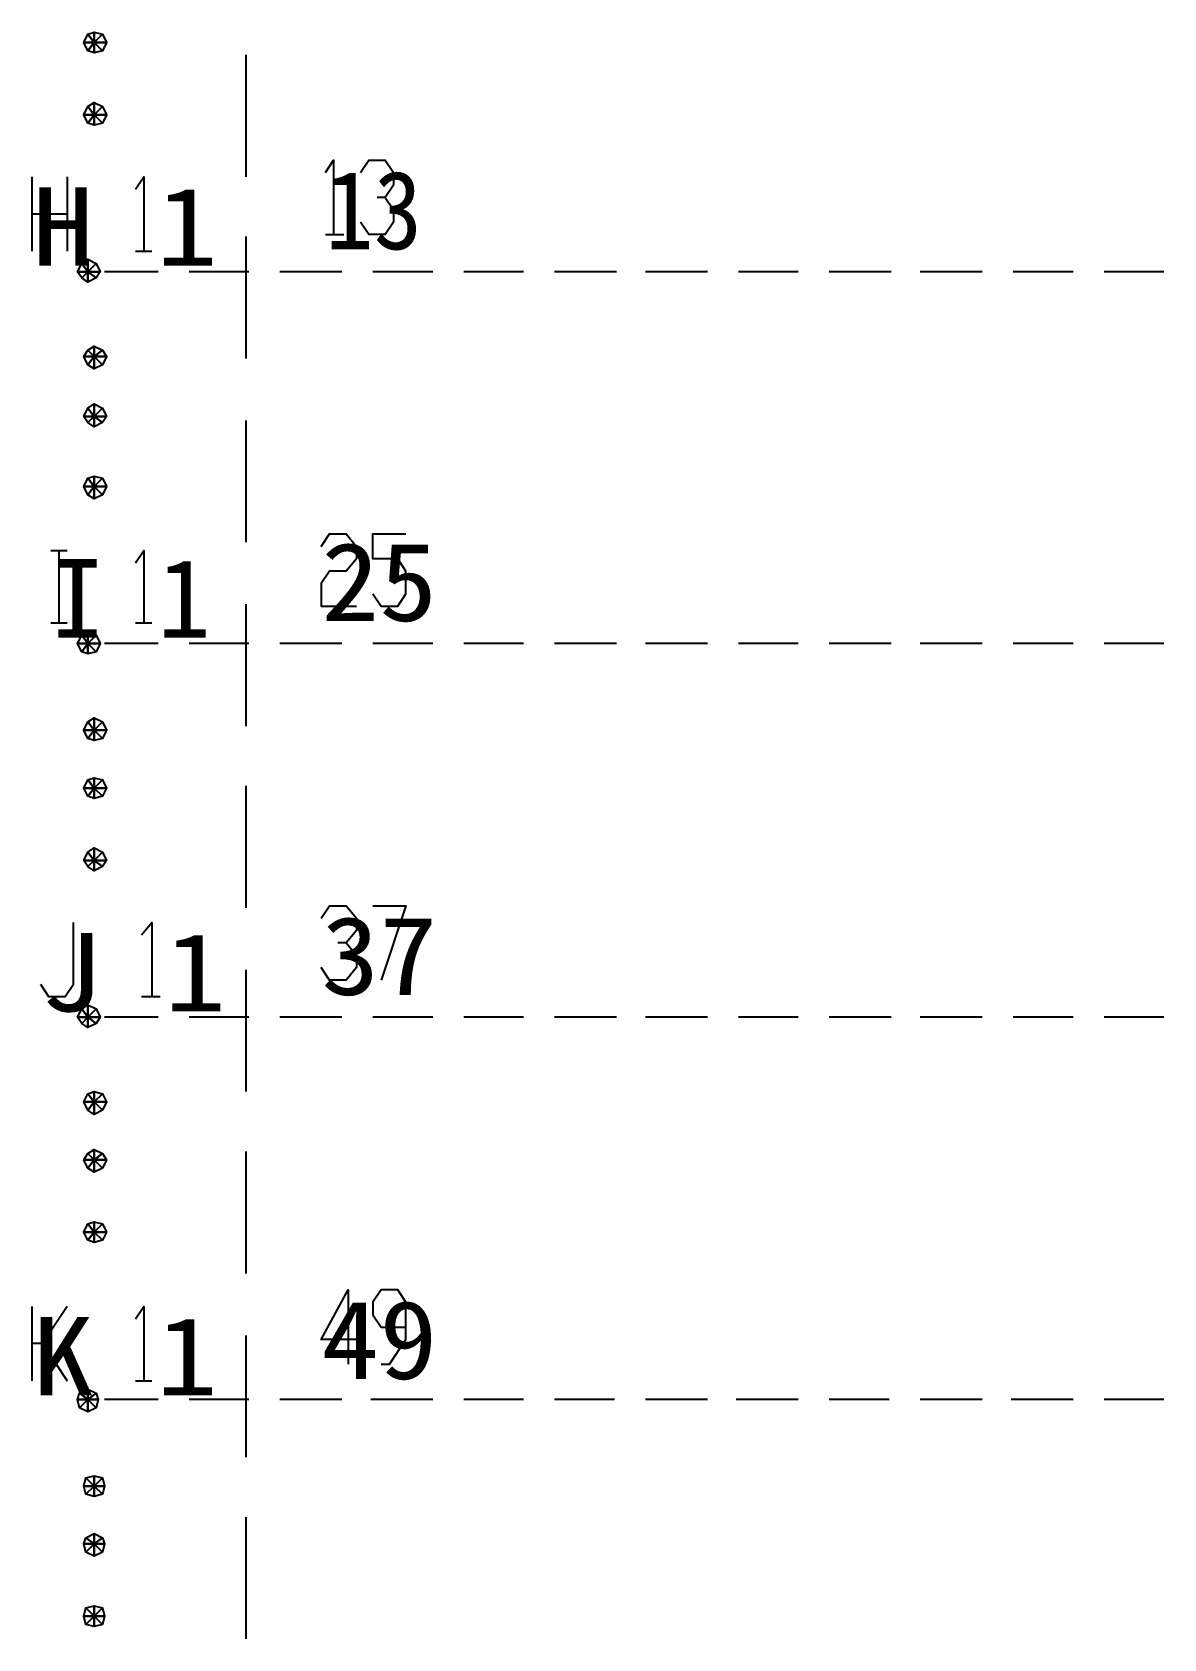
# Model space of a CAD drawing. Header units: metres. Extents: x 17 to 1757, y 17 to 1207.
# Drawn here: x 1131 to 1209.9, y 755.1 to 867.2 of the extents above; entities that cross this region are included whole.
import ezdxf

# ---------------------------------------------------------------- set-up
doc = ezdxf.new("R2010")
doc.units = ezdxf.units.M
for name, color, linetype in [('LINES', 7, 'Continuous'), ('POLYLINES', 4, 'Continuous'), ('TEXTS', 3, 'Continuous')]:
    doc.layers.add(name, color=color, linetype=linetype)

msp = doc.modelspace()

# ---------------------------------------------------------------- linework, layer by layer
at = {"layer": 'LINES'}
for p, q in [((1145.9, 865.58), (1145.9, 857.09)), ((1131, 851.9), (1131, 857.09)), ((1133.45, 857.09), (1133.45, 851.9)), ((1131, 854.5), (1133.45, 854.5)), ((1145.9, 852.91), (1145.9, 844.42)), ((1151.45, 853.06), (1152.74, 853.06)), ((1138.2, 851.9), (1139.35, 851.9)), ((1139.78, 850.46), (1136.04, 850.46)), ((1146.12, 850.46), (1141.94, 850.46)), ((1152.6, 850.46), (1148.28, 850.46)), ((1158.94, 850.46), (1154.76, 850.46)), ((1165.27, 850.46), (1161.1, 850.46)), ((1171.75, 850.46), (1167.43, 850.46)), ((1178.09, 850.46), (1173.77, 850.46)), ((1184.42, 850.46), (1180.25, 850.46)), ((1190.9, 850.46), (1186.58, 850.46)), ((1197.24, 850.46), (1192.92, 850.46)), ((1203.58, 850.46), (1199.4, 850.46)), ((1209.91, 850.46), (1205.74, 850.46)), ((1145.9, 840.1), (1145.9, 831.6)), ((1132.3, 831.02), (1133.45, 831.02)), ((1132.87, 831.02), (1132.87, 825.98)), ((1145.9, 827.28), (1145.9, 818.78)), ((1132.3, 825.98), (1133.45, 825.98)), ((1138.2, 825.98), (1139.35, 825.98)), ((1139.78, 824.54), (1136.04, 824.54)), ((1146.12, 824.54), (1141.94, 824.54)), ((1152.6, 824.54), (1148.28, 824.54)), ((1158.94, 824.54), (1154.76, 824.54)), ((1165.27, 824.54), (1161.1, 824.54)), ((1171.75, 824.54), (1167.43, 824.54)), ((1178.09, 824.54), (1173.77, 824.54)), ((1184.42, 824.54), (1180.25, 824.54)), ((1190.9, 824.54), (1186.58, 824.54)), ((1197.24, 824.54), (1192.92, 824.54)), ((1203.58, 824.54), (1199.4, 824.54)), ((1209.91, 824.54), (1205.74, 824.54)), ((1145.9, 814.61), (1145.9, 806.11)), ((1145.9, 801.79), (1145.9, 793.3)), ((1138.63, 799.92), (1139.93, 799.92)), ((1139.78, 798.48), (1136.04, 798.48)), ((1146.12, 798.48), (1141.94, 798.48)), ((1152.6, 798.48), (1148.28, 798.48)), ((1158.94, 798.48), (1154.76, 798.48)), ((1165.27, 798.48), (1161.1, 798.48)), ((1171.75, 798.48), (1167.43, 798.48)), ((1178.09, 798.48), (1173.77, 798.48)), ((1184.42, 798.48), (1180.25, 798.48)), ((1190.9, 798.48), (1186.58, 798.48)), ((1197.24, 798.48), (1192.92, 798.48)), ((1203.58, 798.48), (1199.4, 798.48)), ((1209.91, 798.48), (1205.74, 798.48)), ((1145.9, 789.12), (1145.9, 780.62)), ((1131, 773.14), (1131, 778.32)), ((1131.72, 775.73), (1133.45, 773.14)), ((1145.9, 776.3), (1145.9, 767.81)), ((1138.2, 773.14), (1139.35, 773.14)), ((1139.78, 771.84), (1136.04, 771.84)), ((1146.12, 771.84), (1141.94, 771.84)), ((1152.6, 771.84), (1148.28, 771.84)), ((1158.94, 771.84), (1154.62, 771.84)), ((1165.27, 771.84), (1161.1, 771.84)), ((1171.61, 771.84), (1167.43, 771.84)), ((1178.09, 771.84), (1173.77, 771.84)), ((1184.42, 771.84), (1180.1, 771.84)), ((1190.76, 771.84), (1186.58, 771.84)), ((1197.24, 771.84), (1192.92, 771.84)), ((1203.58, 771.84), (1199.26, 771.84)), ((1209.91, 771.84), (1205.74, 771.84)), ((1145.9, 763.63), (1145.9, 755.14))]:
    msp.add_line(p, q, dxfattribs=at)
at = {"layer": 'POLYLINES'}
for points in [[(1135.32, 866.45), (1134.89, 867.02), (1135.32, 867.17), (1135.32, 866.45)], [(1135.32, 866.45), (1134.89, 867.02), (1135.32, 867.17), (1135.32, 866.45)], [(1135.32, 866.45), (1134.89, 867.02), (1135.32, 867.17), (1135.32, 866.45)], [(1135.32, 866.45), (1134.89, 867.02), (1135.32, 867.17), (1135.32, 866.45)], [(1135.32, 866.45), (1135.32, 867.17), (1135.9, 867.02), (1135.32, 866.45)], [(1135.32, 866.45), (1135.32, 867.17), (1135.9, 867.02), (1135.32, 866.45)], [(1135.32, 866.45), (1135.32, 867.17), (1135.9, 867.02), (1135.32, 866.45)], [(1135.32, 866.45), (1135.32, 867.17), (1135.9, 867.02), (1135.32, 866.45)], [(1135.32, 866.45), (1134.6, 866.45), (1134.89, 867.02), (1135.32, 866.45)], [(1135.32, 866.45), (1134.6, 866.45), (1134.89, 867.02), (1135.32, 866.45)], [(1135.32, 866.45), (1134.6, 866.45), (1134.89, 867.02), (1135.32, 866.45)], [(1135.32, 866.45), (1134.6, 866.45), (1134.89, 867.02), (1135.32, 866.45)], [(1135.32, 866.45), (1134.89, 865.87), (1134.6, 866.45), (1135.32, 866.45)], [(1135.32, 866.45), (1134.89, 865.87), (1134.6, 866.45), (1135.32, 866.45)], [(1135.32, 866.45), (1134.89, 865.87), (1134.6, 866.45), (1135.32, 866.45)], [(1135.32, 866.45), (1134.89, 865.87), (1134.6, 866.45), (1135.32, 866.45)], [(1135.32, 866.45), (1135.32, 865.73), (1134.89, 865.87), (1135.32, 866.45)], [(1135.32, 866.45), (1135.32, 865.73), (1134.89, 865.87), (1135.32, 866.45)], [(1135.32, 866.45), (1135.32, 865.73), (1134.89, 865.87), (1135.32, 866.45)], [(1135.32, 866.45), (1135.32, 865.73), (1134.89, 865.87), (1135.32, 866.45)], [(1135.32, 866.45), (1135.9, 867.02), (1136.18, 866.45), (1135.32, 866.45)], [(1135.32, 866.45), (1135.9, 867.02), (1136.18, 866.45), (1135.32, 866.45)], [(1135.32, 866.45), (1135.9, 867.02), (1136.18, 866.45), (1135.32, 866.45)], [(1135.32, 866.45), (1135.9, 867.02), (1136.18, 866.45), (1135.32, 866.45)], [(1135.32, 866.45), (1135.9, 865.87), (1135.32, 865.73), (1135.32, 866.45)], [(1135.32, 866.45), (1135.9, 865.87), (1135.32, 865.73), (1135.32, 866.45)], [(1135.32, 866.45), (1136.18, 866.45), (1135.9, 865.87), (1135.32, 866.45)], [(1135.32, 866.45), (1136.18, 866.45), (1135.9, 865.87), (1135.32, 866.45)], [(1135.32, 866.45), (1135.9, 865.87), (1135.32, 865.73), (1135.32, 866.45)], [(1135.32, 866.45), (1135.9, 865.87), (1135.32, 865.73), (1135.32, 866.45)], [(1135.32, 866.45), (1136.18, 866.45), (1135.9, 865.87), (1135.32, 866.45)], [(1135.32, 866.45), (1136.18, 866.45), (1135.9, 865.87), (1135.32, 866.45)], [(1135.32, 861.41), (1134.6, 861.41), (1134.89, 861.98), (1135.32, 861.41)], [(1135.32, 861.41), (1134.6, 861.41), (1134.89, 861.98), (1135.32, 861.41)], [(1135.32, 861.41), (1134.6, 861.41), (1134.89, 861.98), (1135.32, 861.41)], [(1135.32, 861.41), (1134.6, 861.41), (1134.89, 861.98), (1135.32, 861.41)], [(1135.32, 861.41), (1134.89, 861.98), (1135.32, 862.27), (1135.32, 861.41)], [(1135.32, 861.41), (1134.89, 861.98), (1135.32, 862.27), (1135.32, 861.41)], [(1135.32, 861.41), (1134.89, 861.98), (1135.32, 862.27), (1135.32, 861.41)], [(1135.32, 861.41), (1134.89, 861.98), (1135.32, 862.27), (1135.32, 861.41)], [(1135.32, 861.41), (1135.32, 862.27), (1135.9, 861.98), (1135.32, 861.41)], [(1135.32, 861.41), (1135.32, 862.27), (1135.9, 861.98), (1135.32, 861.41)], [(1135.32, 861.41), (1135.32, 862.27), (1135.9, 861.98), (1135.32, 861.41)], [(1135.32, 861.41), (1135.32, 862.27), (1135.9, 861.98), (1135.32, 861.41)], [(1135.32, 861.41), (1135.9, 861.98), (1136.18, 861.41), (1135.32, 861.41)], [(1135.32, 861.41), (1135.9, 861.98), (1136.18, 861.41), (1135.32, 861.41)], [(1135.32, 861.41), (1135.9, 861.98), (1136.18, 861.41), (1135.32, 861.41)], [(1135.32, 861.41), (1135.9, 861.98), (1136.18, 861.41), (1135.32, 861.41)], [(1135.32, 861.41), (1134.89, 860.83), (1134.6, 861.41), (1135.32, 861.41)], [(1135.32, 861.41), (1134.89, 860.83), (1134.6, 861.41), (1135.32, 861.41)], [(1135.32, 861.41), (1134.89, 860.83), (1134.6, 861.41), (1135.32, 861.41)], [(1135.32, 861.41), (1134.89, 860.83), (1134.6, 861.41), (1135.32, 861.41)], [(1135.32, 861.41), (1135.32, 860.69), (1134.89, 860.83), (1135.32, 861.41)], [(1135.32, 861.41), (1135.32, 860.69), (1134.89, 860.83), (1135.32, 861.41)], [(1135.32, 861.41), (1135.32, 860.69), (1134.89, 860.83), (1135.32, 861.41)], [(1135.32, 861.41), (1135.32, 860.69), (1134.89, 860.83), (1135.32, 861.41)], [(1135.32, 861.41), (1135.9, 860.83), (1135.32, 860.69), (1135.32, 861.41)], [(1135.32, 861.41), (1135.9, 860.83), (1135.32, 860.69), (1135.32, 861.41)], [(1135.32, 861.41), (1136.18, 861.41), (1135.9, 860.83), (1135.32, 861.41)], [(1135.32, 861.41), (1136.18, 861.41), (1135.9, 860.83), (1135.32, 861.41)], [(1135.32, 861.41), (1135.9, 860.83), (1135.32, 860.69), (1135.32, 861.41)], [(1135.32, 861.41), (1135.9, 860.83), (1135.32, 860.69), (1135.32, 861.41)], [(1135.32, 861.41), (1136.18, 861.41), (1135.9, 860.83), (1135.32, 861.41)], [(1135.32, 861.41), (1136.18, 861.41), (1135.9, 860.83), (1135.32, 861.41)], [(1151.45, 857.38), (1152.02, 858.24), (1152.02, 853.06)], [(1153.9, 857.38), (1154.47, 858.24), (1155.62, 858.24), (1156.2, 857.38), (1156.2, 856.51), (1155.62, 855.65), (1155.05, 855.65)], [(1138.2, 856.22), (1138.78, 857.09), (1138.78, 851.9)], [(1155.62, 855.65), (1156.2, 854.78), (1156.2, 853.92), (1155.62, 853.06), (1154.47, 853.06), (1153.9, 853.92)], [(1134.89, 850.46), (1134.17, 850.46), (1134.46, 851.04), (1134.89, 850.46)], [(1134.89, 850.46), (1134.17, 850.46), (1134.46, 851.04), (1134.89, 850.46)], [(1134.89, 850.46), (1134.17, 850.46), (1134.46, 851.04), (1134.89, 850.46)], [(1134.89, 850.46), (1134.17, 850.46), (1134.46, 851.04), (1134.89, 850.46)], [(1134.89, 850.46), (1134.46, 850.03), (1134.17, 850.46), (1134.89, 850.46)], [(1134.89, 850.46), (1134.46, 850.03), (1134.17, 850.46), (1134.89, 850.46)], [(1134.89, 850.46), (1134.46, 850.03), (1134.17, 850.46), (1134.89, 850.46)], [(1134.89, 850.46), (1134.46, 850.03), (1134.17, 850.46), (1134.89, 850.46)], [(1134.89, 850.46), (1134.46, 851.04), (1134.89, 851.33), (1134.89, 850.46)], [(1134.89, 850.46), (1134.46, 851.04), (1134.89, 851.33), (1134.89, 850.46)], [(1134.89, 850.46), (1134.46, 851.04), (1134.89, 851.33), (1134.89, 850.46)], [(1134.89, 850.46), (1134.46, 851.04), (1134.89, 851.33), (1134.89, 850.46)], [(1134.89, 850.46), (1134.89, 849.74), (1134.46, 850.03), (1134.89, 850.46)], [(1134.89, 850.46), (1134.89, 849.74), (1134.46, 850.03), (1134.89, 850.46)], [(1134.89, 850.46), (1134.89, 849.74), (1134.46, 850.03), (1134.89, 850.46)], [(1134.89, 850.46), (1134.89, 849.74), (1134.46, 850.03), (1134.89, 850.46)], [(1134.89, 850.46), (1134.89, 851.33), (1135.46, 851.04), (1134.89, 850.46)], [(1134.89, 850.46), (1134.89, 851.33), (1135.46, 851.04), (1134.89, 850.46)], [(1134.89, 850.46), (1134.89, 851.33), (1135.46, 851.04), (1134.89, 850.46)], [(1134.89, 850.46), (1134.89, 851.33), (1135.46, 851.04), (1134.89, 850.46)], [(1134.89, 850.46), (1135.46, 851.04), (1135.75, 850.46), (1134.89, 850.46)], [(1134.89, 850.46), (1135.46, 851.04), (1135.75, 850.46), (1134.89, 850.46)], [(1134.89, 850.46), (1135.46, 851.04), (1135.75, 850.46), (1134.89, 850.46)], [(1134.89, 850.46), (1135.46, 851.04), (1135.75, 850.46), (1134.89, 850.46)], [(1134.89, 850.46), (1135.46, 850.03), (1134.89, 849.74), (1134.89, 850.46)], [(1134.89, 850.46), (1135.46, 850.03), (1134.89, 849.74), (1134.89, 850.46)], [(1134.89, 850.46), (1135.75, 850.46), (1135.46, 850.03), (1134.89, 850.46)], [(1134.89, 850.46), (1135.75, 850.46), (1135.46, 850.03), (1134.89, 850.46)], [(1134.89, 850.46), (1135.46, 850.03), (1134.89, 849.74), (1134.89, 850.46)], [(1134.89, 850.46), (1135.46, 850.03), (1134.89, 849.74), (1134.89, 850.46)], [(1134.89, 850.46), (1135.75, 850.46), (1135.46, 850.03), (1134.89, 850.46)], [(1134.89, 850.46), (1135.75, 850.46), (1135.46, 850.03), (1134.89, 850.46)], [(1135.32, 844.56), (1134.6, 844.56), (1134.89, 844.99), (1135.32, 844.56)], [(1135.32, 844.56), (1134.6, 844.56), (1134.89, 844.99), (1135.32, 844.56)], [(1135.32, 844.56), (1134.6, 844.56), (1134.89, 844.99), (1135.32, 844.56)], [(1135.32, 844.56), (1134.6, 844.56), (1134.89, 844.99), (1135.32, 844.56)], [(1135.32, 844.56), (1134.89, 844.99), (1135.32, 845.28), (1135.32, 844.56)], [(1135.32, 844.56), (1134.89, 844.99), (1135.32, 845.28), (1135.32, 844.56)], [(1135.32, 844.56), (1134.89, 844.99), (1135.32, 845.28), (1135.32, 844.56)], [(1135.32, 844.56), (1134.89, 844.99), (1135.32, 845.28), (1135.32, 844.56)], [(1135.32, 844.56), (1135.32, 845.28), (1135.9, 844.99), (1135.32, 844.56)], [(1135.32, 844.56), (1135.32, 845.28), (1135.9, 844.99), (1135.32, 844.56)], [(1135.32, 844.56), (1135.32, 845.28), (1135.9, 844.99), (1135.32, 844.56)], [(1135.32, 844.56), (1135.32, 845.28), (1135.9, 844.99), (1135.32, 844.56)], [(1135.32, 844.56), (1135.9, 844.99), (1136.18, 844.56), (1135.32, 844.56)], [(1135.32, 844.56), (1135.9, 844.99), (1136.18, 844.56), (1135.32, 844.56)], [(1135.32, 844.56), (1135.9, 844.99), (1136.18, 844.56), (1135.32, 844.56)], [(1135.32, 844.56), (1135.9, 844.99), (1136.18, 844.56), (1135.32, 844.56)], [(1135.32, 844.56), (1134.89, 843.98), (1134.6, 844.56), (1135.32, 844.56)], [(1135.32, 844.56), (1134.89, 843.98), (1134.6, 844.56), (1135.32, 844.56)], [(1135.32, 844.56), (1134.89, 843.98), (1134.6, 844.56), (1135.32, 844.56)], [(1135.32, 844.56), (1134.89, 843.98), (1134.6, 844.56), (1135.32, 844.56)], [(1135.32, 844.56), (1135.32, 843.7), (1134.89, 843.98), (1135.32, 844.56)], [(1135.32, 844.56), (1135.32, 843.7), (1134.89, 843.98), (1135.32, 844.56)], [(1135.32, 844.56), (1135.32, 843.7), (1134.89, 843.98), (1135.32, 844.56)], [(1135.32, 844.56), (1135.32, 843.7), (1134.89, 843.98), (1135.32, 844.56)], [(1135.32, 844.56), (1135.9, 843.98), (1135.32, 843.7), (1135.32, 844.56)], [(1135.32, 844.56), (1135.9, 843.98), (1135.32, 843.7), (1135.32, 844.56)], [(1135.32, 844.56), (1136.18, 844.56), (1135.9, 843.98), (1135.32, 844.56)], [(1135.32, 844.56), (1136.18, 844.56), (1135.9, 843.98), (1135.32, 844.56)], [(1135.32, 844.56), (1135.9, 843.98), (1135.32, 843.7), (1135.32, 844.56)], [(1135.32, 844.56), (1135.9, 843.98), (1135.32, 843.7), (1135.32, 844.56)], [(1135.32, 844.56), (1136.18, 844.56), (1135.9, 843.98), (1135.32, 844.56)], [(1135.32, 844.56), (1136.18, 844.56), (1135.9, 843.98), (1135.32, 844.56)], [(1135.32, 840.38), (1134.6, 840.38), (1134.89, 840.96), (1135.32, 840.38)], [(1135.32, 840.38), (1134.6, 840.38), (1134.89, 840.96), (1135.32, 840.38)], [(1135.32, 840.38), (1134.6, 840.38), (1134.89, 840.96), (1135.32, 840.38)], [(1135.32, 840.38), (1134.6, 840.38), (1134.89, 840.96), (1135.32, 840.38)], [(1135.32, 840.38), (1134.89, 839.95), (1134.6, 840.38), (1135.32, 840.38)], [(1135.32, 840.38), (1134.89, 839.95), (1134.6, 840.38), (1135.32, 840.38)], [(1135.32, 840.38), (1134.89, 839.95), (1134.6, 840.38), (1135.32, 840.38)], [(1135.32, 840.38), (1134.89, 839.95), (1134.6, 840.38), (1135.32, 840.38)], [(1135.32, 840.38), (1134.89, 840.96), (1135.32, 841.25), (1135.32, 840.38)], [(1135.32, 840.38), (1134.89, 840.96), (1135.32, 841.25), (1135.32, 840.38)], [(1135.32, 840.38), (1134.89, 840.96), (1135.32, 841.25), (1135.32, 840.38)], [(1135.32, 840.38), (1134.89, 840.96), (1135.32, 841.25), (1135.32, 840.38)], [(1135.32, 840.38), (1135.32, 839.66), (1134.89, 839.95), (1135.32, 840.38)], [(1135.32, 840.38), (1135.32, 839.66), (1134.89, 839.95), (1135.32, 840.38)], [(1135.32, 840.38), (1135.32, 839.66), (1134.89, 839.95), (1135.32, 840.38)], [(1135.32, 840.38), (1135.32, 839.66), (1134.89, 839.95), (1135.32, 840.38)], [(1135.32, 840.38), (1135.32, 841.25), (1135.9, 840.96), (1135.32, 840.38)], [(1135.32, 840.38), (1135.32, 841.25), (1135.9, 840.96), (1135.32, 840.38)], [(1135.32, 840.38), (1135.32, 841.25), (1135.9, 840.96), (1135.32, 840.38)], [(1135.32, 840.38), (1135.32, 841.25), (1135.9, 840.96), (1135.32, 840.38)], [(1135.32, 840.38), (1135.9, 840.96), (1136.18, 840.38), (1135.32, 840.38)], [(1135.32, 840.38), (1135.9, 840.96), (1136.18, 840.38), (1135.32, 840.38)], [(1135.32, 840.38), (1135.9, 840.96), (1136.18, 840.38), (1135.32, 840.38)], [(1135.32, 840.38), (1135.9, 840.96), (1136.18, 840.38), (1135.32, 840.38)], [(1135.32, 840.38), (1135.9, 839.95), (1135.32, 839.66), (1135.32, 840.38)], [(1135.32, 840.38), (1135.9, 839.95), (1135.32, 839.66), (1135.32, 840.38)], [(1135.32, 840.38), (1136.18, 840.38), (1135.9, 839.95), (1135.32, 840.38)], [(1135.32, 840.38), (1136.18, 840.38), (1135.9, 839.95), (1135.32, 840.38)], [(1135.32, 840.38), (1135.9, 839.95), (1135.32, 839.66), (1135.32, 840.38)], [(1135.32, 840.38), (1135.9, 839.95), (1135.32, 839.66), (1135.32, 840.38)], [(1135.32, 840.38), (1136.18, 840.38), (1135.9, 839.95), (1135.32, 840.38)], [(1135.32, 840.38), (1136.18, 840.38), (1135.9, 839.95), (1135.32, 840.38)], [(1135.32, 835.49), (1134.6, 835.49), (1134.89, 836.06), (1135.32, 835.49)], [(1135.32, 835.49), (1134.6, 835.49), (1134.89, 836.06), (1135.32, 835.49)], [(1135.32, 835.49), (1134.6, 835.49), (1134.89, 836.06), (1135.32, 835.49)], [(1135.32, 835.49), (1134.6, 835.49), (1134.89, 836.06), (1135.32, 835.49)], [(1135.32, 835.49), (1134.89, 836.06), (1135.32, 836.21), (1135.32, 835.49)], [(1135.32, 835.49), (1134.89, 836.06), (1135.32, 836.21), (1135.32, 835.49)], [(1135.32, 835.49), (1134.89, 836.06), (1135.32, 836.21), (1135.32, 835.49)], [(1135.32, 835.49), (1134.89, 836.06), (1135.32, 836.21), (1135.32, 835.49)], [(1135.32, 835.49), (1135.32, 836.21), (1135.9, 836.06), (1135.32, 835.49)], [(1135.32, 835.49), (1135.32, 836.21), (1135.9, 836.06), (1135.32, 835.49)], [(1135.32, 835.49), (1135.32, 836.21), (1135.9, 836.06), (1135.32, 835.49)], [(1135.32, 835.49), (1135.32, 836.21), (1135.9, 836.06), (1135.32, 835.49)], [(1135.32, 835.49), (1135.9, 836.06), (1136.18, 835.49), (1135.32, 835.49)], [(1135.32, 835.49), (1135.9, 836.06), (1136.18, 835.49), (1135.32, 835.49)], [(1135.32, 835.49), (1135.9, 836.06), (1136.18, 835.49), (1135.32, 835.49)], [(1135.32, 835.49), (1135.9, 836.06), (1136.18, 835.49), (1135.32, 835.49)], [(1135.32, 835.49), (1134.89, 834.91), (1134.6, 835.49), (1135.32, 835.49)], [(1135.32, 835.49), (1134.89, 834.91), (1134.6, 835.49), (1135.32, 835.49)], [(1135.32, 835.49), (1134.89, 834.91), (1134.6, 835.49), (1135.32, 835.49)], [(1135.32, 835.49), (1134.89, 834.91), (1134.6, 835.49), (1135.32, 835.49)], [(1135.32, 835.49), (1135.32, 834.62), (1134.89, 834.91), (1135.32, 835.49)], [(1135.32, 835.49), (1135.32, 834.62), (1134.89, 834.91), (1135.32, 835.49)], [(1135.32, 835.49), (1135.32, 834.62), (1134.89, 834.91), (1135.32, 835.49)], [(1135.32, 835.49), (1135.32, 834.62), (1134.89, 834.91), (1135.32, 835.49)], [(1135.32, 835.49), (1135.9, 834.91), (1135.32, 834.62), (1135.32, 835.49)], [(1135.32, 835.49), (1135.9, 834.91), (1135.32, 834.62), (1135.32, 835.49)], [(1135.32, 835.49), (1136.18, 835.49), (1135.9, 834.91), (1135.32, 835.49)], [(1135.32, 835.49), (1136.18, 835.49), (1135.9, 834.91), (1135.32, 835.49)], [(1135.32, 835.49), (1135.9, 834.91), (1135.32, 834.62), (1135.32, 835.49)], [(1135.32, 835.49), (1135.9, 834.91), (1135.32, 834.62), (1135.32, 835.49)], [(1135.32, 835.49), (1136.18, 835.49), (1135.9, 834.91), (1135.32, 835.49)], [(1135.32, 835.49), (1136.18, 835.49), (1135.9, 834.91), (1135.32, 835.49)], [(1151.16, 831.31), (1151.74, 832.18), (1152.89, 832.18), (1153.61, 831.31), (1153.61, 830.45), (1152.89, 829.58), (1151.74, 829.58), (1151.16, 828.72), (1151.16, 827.14), (1153.61, 827.14)], [(1154.76, 828), (1155.34, 827.14), (1156.49, 827.14), (1157.06, 828), (1157.06, 829.58), (1156.49, 830.45), (1154.76, 830.45), (1154.76, 832.18), (1157.06, 832.18)], [(1138.2, 830.16), (1138.78, 831.02), (1138.78, 825.98)], [(1134.89, 824.54), (1134.17, 824.54), (1134.46, 825.12), (1134.89, 824.54)], [(1134.89, 824.54), (1134.17, 824.54), (1134.46, 825.12), (1134.89, 824.54)], [(1134.89, 824.54), (1134.17, 824.54), (1134.46, 825.12), (1134.89, 824.54)], [(1134.89, 824.54), (1134.17, 824.54), (1134.46, 825.12), (1134.89, 824.54)], [(1134.89, 824.54), (1134.46, 825.12), (1134.89, 825.26), (1134.89, 824.54)], [(1134.89, 824.54), (1134.46, 825.12), (1134.89, 825.26), (1134.89, 824.54)], [(1134.89, 824.54), (1134.46, 825.12), (1134.89, 825.26), (1134.89, 824.54)], [(1134.89, 824.54), (1134.46, 825.12), (1134.89, 825.26), (1134.89, 824.54)], [(1134.89, 824.54), (1134.89, 825.26), (1135.46, 825.12), (1134.89, 824.54)], [(1134.89, 824.54), (1134.89, 825.26), (1135.46, 825.12), (1134.89, 824.54)], [(1134.89, 824.54), (1134.89, 825.26), (1135.46, 825.12), (1134.89, 824.54)], [(1134.89, 824.54), (1134.89, 825.26), (1135.46, 825.12), (1134.89, 824.54)], [(1134.89, 824.54), (1135.46, 825.12), (1135.75, 824.54), (1134.89, 824.54)], [(1134.89, 824.54), (1135.46, 825.12), (1135.75, 824.54), (1134.89, 824.54)], [(1134.89, 824.54), (1135.46, 825.12), (1135.75, 824.54), (1134.89, 824.54)], [(1134.89, 824.54), (1135.46, 825.12), (1135.75, 824.54), (1134.89, 824.54)], [(1134.89, 824.54), (1134.46, 823.97), (1134.17, 824.54), (1134.89, 824.54)], [(1134.89, 824.54), (1134.46, 823.97), (1134.17, 824.54), (1134.89, 824.54)], [(1134.89, 824.54), (1134.46, 823.97), (1134.17, 824.54), (1134.89, 824.54)], [(1134.89, 824.54), (1134.46, 823.97), (1134.17, 824.54), (1134.89, 824.54)], [(1134.89, 824.54), (1134.89, 823.82), (1134.46, 823.97), (1134.89, 824.54)], [(1134.89, 824.54), (1134.89, 823.82), (1134.46, 823.97), (1134.89, 824.54)], [(1134.89, 824.54), (1134.89, 823.82), (1134.46, 823.97), (1134.89, 824.54)], [(1134.89, 824.54), (1134.89, 823.82), (1134.46, 823.97), (1134.89, 824.54)], [(1134.89, 824.54), (1135.46, 823.97), (1134.89, 823.82), (1134.89, 824.54)], [(1134.89, 824.54), (1135.46, 823.97), (1134.89, 823.82), (1134.89, 824.54)], [(1134.89, 824.54), (1135.75, 824.54), (1135.46, 823.97), (1134.89, 824.54)], [(1134.89, 824.54), (1135.75, 824.54), (1135.46, 823.97), (1134.89, 824.54)], [(1134.89, 824.54), (1135.46, 823.97), (1134.89, 823.82), (1134.89, 824.54)], [(1134.89, 824.54), (1135.46, 823.97), (1134.89, 823.82), (1134.89, 824.54)], [(1134.89, 824.54), (1135.75, 824.54), (1135.46, 823.97), (1134.89, 824.54)], [(1134.89, 824.54), (1135.75, 824.54), (1135.46, 823.97), (1134.89, 824.54)], [(1135.32, 818.5), (1134.6, 818.5), (1134.89, 819.07), (1135.32, 818.5)], [(1135.32, 818.5), (1134.6, 818.5), (1134.89, 819.07), (1135.32, 818.5)], [(1135.32, 818.5), (1134.6, 818.5), (1134.89, 819.07), (1135.32, 818.5)], [(1135.32, 818.5), (1134.6, 818.5), (1134.89, 819.07), (1135.32, 818.5)], [(1135.32, 818.5), (1134.89, 819.07), (1135.32, 819.36), (1135.32, 818.5)], [(1135.32, 818.5), (1134.89, 819.07), (1135.32, 819.36), (1135.32, 818.5)], [(1135.32, 818.5), (1134.89, 819.07), (1135.32, 819.36), (1135.32, 818.5)], [(1135.32, 818.5), (1134.89, 819.07), (1135.32, 819.36), (1135.32, 818.5)], [(1135.32, 818.5), (1135.32, 819.36), (1135.9, 819.07), (1135.32, 818.5)], [(1135.32, 818.5), (1135.32, 819.36), (1135.9, 819.07), (1135.32, 818.5)], [(1135.32, 818.5), (1135.32, 819.36), (1135.9, 819.07), (1135.32, 818.5)], [(1135.32, 818.5), (1135.32, 819.36), (1135.9, 819.07), (1135.32, 818.5)], [(1135.32, 818.5), (1135.9, 819.07), (1136.18, 818.5), (1135.32, 818.5)], [(1135.32, 818.5), (1135.9, 819.07), (1136.18, 818.5), (1135.32, 818.5)], [(1135.32, 818.5), (1135.9, 819.07), (1136.18, 818.5), (1135.32, 818.5)], [(1135.32, 818.5), (1135.9, 819.07), (1136.18, 818.5), (1135.32, 818.5)], [(1135.32, 818.5), (1134.89, 817.92), (1134.6, 818.5), (1135.32, 818.5)], [(1135.32, 818.5), (1134.89, 817.92), (1134.6, 818.5), (1135.32, 818.5)], [(1135.32, 818.5), (1134.89, 817.92), (1134.6, 818.5), (1135.32, 818.5)], [(1135.32, 818.5), (1134.89, 817.92), (1134.6, 818.5), (1135.32, 818.5)], [(1135.32, 818.5), (1135.32, 817.78), (1134.89, 817.92), (1135.32, 818.5)], [(1135.32, 818.5), (1135.32, 817.78), (1134.89, 817.92), (1135.32, 818.5)], [(1135.32, 818.5), (1135.32, 817.78), (1134.89, 817.92), (1135.32, 818.5)], [(1135.32, 818.5), (1135.32, 817.78), (1134.89, 817.92), (1135.32, 818.5)], [(1135.32, 818.5), (1135.9, 817.92), (1135.32, 817.78), (1135.32, 818.5)], [(1135.32, 818.5), (1135.9, 817.92), (1135.32, 817.78), (1135.32, 818.5)], [(1135.32, 818.5), (1136.18, 818.5), (1135.9, 817.92), (1135.32, 818.5)], [(1135.32, 818.5), (1136.18, 818.5), (1135.9, 817.92), (1135.32, 818.5)], [(1135.32, 818.5), (1135.9, 817.92), (1135.32, 817.78), (1135.32, 818.5)], [(1135.32, 818.5), (1135.9, 817.92), (1135.32, 817.78), (1135.32, 818.5)], [(1135.32, 818.5), (1136.18, 818.5), (1135.9, 817.92), (1135.32, 818.5)], [(1135.32, 818.5), (1136.18, 818.5), (1135.9, 817.92), (1135.32, 818.5)], [(1135.32, 814.46), (1134.6, 814.46), (1134.89, 815.04), (1135.32, 814.46)], [(1135.32, 814.46), (1134.6, 814.46), (1134.89, 815.04), (1135.32, 814.46)], [(1135.32, 814.46), (1134.6, 814.46), (1134.89, 815.04), (1135.32, 814.46)], [(1135.32, 814.46), (1134.6, 814.46), (1134.89, 815.04), (1135.32, 814.46)], [(1135.32, 814.46), (1134.89, 813.89), (1134.6, 814.46), (1135.32, 814.46)], [(1135.32, 814.46), (1134.89, 813.89), (1134.6, 814.46), (1135.32, 814.46)], [(1135.32, 814.46), (1134.89, 813.89), (1134.6, 814.46), (1135.32, 814.46)], [(1135.32, 814.46), (1134.89, 813.89), (1134.6, 814.46), (1135.32, 814.46)], [(1135.32, 814.46), (1134.89, 815.04), (1135.32, 815.18), (1135.32, 814.46)], [(1135.32, 814.46), (1134.89, 815.04), (1135.32, 815.18), (1135.32, 814.46)], [(1135.32, 814.46), (1134.89, 815.04), (1135.32, 815.18), (1135.32, 814.46)], [(1135.32, 814.46), (1134.89, 815.04), (1135.32, 815.18), (1135.32, 814.46)], [(1135.32, 814.46), (1135.32, 813.74), (1134.89, 813.89), (1135.32, 814.46)], [(1135.32, 814.46), (1135.32, 813.74), (1134.89, 813.89), (1135.32, 814.46)], [(1135.32, 814.46), (1135.32, 813.74), (1134.89, 813.89), (1135.32, 814.46)], [(1135.32, 814.46), (1135.32, 813.74), (1134.89, 813.89), (1135.32, 814.46)], [(1135.32, 814.46), (1135.32, 815.18), (1135.9, 815.04), (1135.32, 814.46)], [(1135.32, 814.46), (1135.32, 815.18), (1135.9, 815.04), (1135.32, 814.46)], [(1135.32, 814.46), (1135.32, 815.18), (1135.9, 815.04), (1135.32, 814.46)], [(1135.32, 814.46), (1135.32, 815.18), (1135.9, 815.04), (1135.32, 814.46)], [(1135.32, 814.46), (1135.9, 815.04), (1136.18, 814.46), (1135.32, 814.46)], [(1135.32, 814.46), (1135.9, 815.04), (1136.18, 814.46), (1135.32, 814.46)], [(1135.32, 814.46), (1135.9, 815.04), (1136.18, 814.46), (1135.32, 814.46)], [(1135.32, 814.46), (1135.9, 815.04), (1136.18, 814.46), (1135.32, 814.46)], [(1135.32, 814.46), (1135.9, 813.89), (1135.32, 813.74), (1135.32, 814.46)], [(1135.32, 814.46), (1135.9, 813.89), (1135.32, 813.74), (1135.32, 814.46)], [(1135.32, 814.46), (1136.18, 814.46), (1135.9, 813.89), (1135.32, 814.46)], [(1135.32, 814.46), (1136.18, 814.46), (1135.9, 813.89), (1135.32, 814.46)], [(1135.32, 814.46), (1135.9, 813.89), (1135.32, 813.74), (1135.32, 814.46)], [(1135.32, 814.46), (1135.9, 813.89), (1135.32, 813.74), (1135.32, 814.46)], [(1135.32, 814.46), (1136.18, 814.46), (1135.9, 813.89), (1135.32, 814.46)], [(1135.32, 814.46), (1136.18, 814.46), (1135.9, 813.89), (1135.32, 814.46)], [(1135.32, 809.42), (1134.6, 809.42), (1134.89, 810), (1135.32, 809.42)], [(1135.32, 809.42), (1134.6, 809.42), (1134.89, 810), (1135.32, 809.42)], [(1135.32, 809.42), (1134.6, 809.42), (1134.89, 810), (1135.32, 809.42)], [(1135.32, 809.42), (1134.6, 809.42), (1134.89, 810), (1135.32, 809.42)], [(1135.32, 809.42), (1134.89, 810), (1135.32, 810.29), (1135.32, 809.42)], [(1135.32, 809.42), (1134.89, 810), (1135.32, 810.29), (1135.32, 809.42)], [(1135.32, 809.42), (1134.89, 810), (1135.32, 810.29), (1135.32, 809.42)], [(1135.32, 809.42), (1134.89, 810), (1135.32, 810.29), (1135.32, 809.42)], [(1135.32, 809.42), (1135.32, 810.29), (1135.9, 810), (1135.32, 809.42)], [(1135.32, 809.42), (1135.32, 810.29), (1135.9, 810), (1135.32, 809.42)], [(1135.32, 809.42), (1135.32, 810.29), (1135.9, 810), (1135.32, 809.42)], [(1135.32, 809.42), (1135.32, 810.29), (1135.9, 810), (1135.32, 809.42)], [(1135.32, 809.42), (1135.9, 810), (1136.18, 809.42), (1135.32, 809.42)], [(1135.32, 809.42), (1135.9, 810), (1136.18, 809.42), (1135.32, 809.42)], [(1135.32, 809.42), (1135.9, 810), (1136.18, 809.42), (1135.32, 809.42)], [(1135.32, 809.42), (1135.9, 810), (1136.18, 809.42), (1135.32, 809.42)], [(1135.32, 809.42), (1134.89, 808.99), (1134.6, 809.42), (1135.32, 809.42)], [(1135.32, 809.42), (1134.89, 808.99), (1134.6, 809.42), (1135.32, 809.42)], [(1135.32, 809.42), (1134.89, 808.99), (1134.6, 809.42), (1135.32, 809.42)], [(1135.32, 809.42), (1134.89, 808.99), (1134.6, 809.42), (1135.32, 809.42)], [(1135.32, 809.42), (1135.32, 808.7), (1134.89, 808.99), (1135.32, 809.42)], [(1135.32, 809.42), (1135.32, 808.7), (1134.89, 808.99), (1135.32, 809.42)], [(1135.32, 809.42), (1135.32, 808.7), (1134.89, 808.99), (1135.32, 809.42)], [(1135.32, 809.42), (1135.32, 808.7), (1134.89, 808.99), (1135.32, 809.42)], [(1135.32, 809.42), (1135.9, 808.99), (1135.32, 808.7), (1135.32, 809.42)], [(1135.32, 809.42), (1135.9, 808.99), (1135.32, 808.7), (1135.32, 809.42)], [(1135.32, 809.42), (1136.18, 809.42), (1135.9, 808.99), (1135.32, 809.42)], [(1135.32, 809.42), (1136.18, 809.42), (1135.9, 808.99), (1135.32, 809.42)], [(1135.32, 809.42), (1135.9, 808.99), (1135.32, 808.7), (1135.32, 809.42)], [(1135.32, 809.42), (1135.9, 808.99), (1135.32, 808.7), (1135.32, 809.42)], [(1135.32, 809.42), (1136.18, 809.42), (1135.9, 808.99), (1135.32, 809.42)], [(1135.32, 809.42), (1136.18, 809.42), (1135.9, 808.99), (1135.32, 809.42)], [(1151.16, 805.39), (1151.74, 806.26), (1152.89, 806.26), (1153.61, 805.39), (1153.61, 804.53), (1152.89, 803.66), (1152.31, 803.66)], [(1154.76, 806.26), (1157.06, 806.26), (1155.34, 801.07)], [(1131.58, 800.78), (1132.15, 799.92), (1133.3, 799.92), (1133.88, 800.78), (1133.88, 805.1)], [(1138.63, 804.24), (1139.35, 805.1), (1139.35, 799.92)], [(1152.89, 803.66), (1153.61, 802.8), (1153.61, 801.94), (1152.89, 801.07), (1151.74, 801.07), (1151.16, 801.94)], [(1134.89, 798.48), (1134.17, 798.48), (1134.46, 799.06), (1134.89, 798.48)], [(1134.89, 798.48), (1134.17, 798.48), (1134.46, 799.06), (1134.89, 798.48)], [(1134.89, 798.48), (1134.17, 798.48), (1134.46, 799.06), (1134.89, 798.48)], [(1134.89, 798.48), (1134.17, 798.48), (1134.46, 799.06), (1134.89, 798.48)], [(1134.89, 798.48), (1134.46, 799.06), (1134.89, 799.34), (1134.89, 798.48)], [(1134.89, 798.48), (1134.46, 799.06), (1134.89, 799.34), (1134.89, 798.48)], [(1134.89, 798.48), (1134.46, 799.06), (1134.89, 799.34), (1134.89, 798.48)], [(1134.89, 798.48), (1134.46, 799.06), (1134.89, 799.34), (1134.89, 798.48)], [(1134.89, 798.48), (1134.89, 799.34), (1135.46, 799.06), (1134.89, 798.48)], [(1134.89, 798.48), (1134.89, 799.34), (1135.46, 799.06), (1134.89, 798.48)], [(1134.89, 798.48), (1134.89, 799.34), (1135.46, 799.06), (1134.89, 798.48)], [(1134.89, 798.48), (1134.89, 799.34), (1135.46, 799.06), (1134.89, 798.48)], [(1134.89, 798.48), (1135.46, 799.06), (1135.75, 798.48), (1134.89, 798.48)], [(1134.89, 798.48), (1135.46, 799.06), (1135.75, 798.48), (1134.89, 798.48)], [(1134.89, 798.48), (1135.46, 799.06), (1135.75, 798.48), (1134.89, 798.48)], [(1134.89, 798.48), (1135.46, 799.06), (1135.75, 798.48), (1134.89, 798.48)], [(1134.89, 798.48), (1134.46, 798.05), (1134.17, 798.48), (1134.89, 798.48)], [(1134.89, 798.48), (1134.46, 798.05), (1134.17, 798.48), (1134.89, 798.48)], [(1134.89, 798.48), (1134.46, 798.05), (1134.17, 798.48), (1134.89, 798.48)], [(1134.89, 798.48), (1134.46, 798.05), (1134.17, 798.48), (1134.89, 798.48)], [(1134.89, 798.48), (1134.89, 797.76), (1134.46, 798.05), (1134.89, 798.48)], [(1134.89, 798.48), (1134.89, 797.76), (1134.46, 798.05), (1134.89, 798.48)], [(1134.89, 798.48), (1134.89, 797.76), (1134.46, 798.05), (1134.89, 798.48)], [(1134.89, 798.48), (1134.89, 797.76), (1134.46, 798.05), (1134.89, 798.48)], [(1134.89, 798.48), (1135.46, 798.05), (1134.89, 797.76), (1134.89, 798.48)], [(1134.89, 798.48), (1135.46, 798.05), (1134.89, 797.76), (1134.89, 798.48)], [(1134.89, 798.48), (1135.75, 798.48), (1135.46, 798.05), (1134.89, 798.48)], [(1134.89, 798.48), (1135.75, 798.48), (1135.46, 798.05), (1134.89, 798.48)], [(1134.89, 798.48), (1135.46, 798.05), (1134.89, 797.76), (1134.89, 798.48)], [(1134.89, 798.48), (1135.46, 798.05), (1134.89, 797.76), (1134.89, 798.48)], [(1134.89, 798.48), (1135.75, 798.48), (1135.46, 798.05), (1134.89, 798.48)], [(1134.89, 798.48), (1135.75, 798.48), (1135.46, 798.05), (1134.89, 798.48)], [(1135.32, 792.58), (1134.89, 793.15), (1135.32, 793.3), (1135.32, 792.58)], [(1135.32, 792.58), (1134.89, 793.15), (1135.32, 793.3), (1135.32, 792.58)], [(1135.32, 792.58), (1134.89, 793.15), (1135.32, 793.3), (1135.32, 792.58)], [(1135.32, 792.58), (1134.89, 793.15), (1135.32, 793.3), (1135.32, 792.58)], [(1135.32, 792.58), (1135.32, 793.3), (1135.9, 793.15), (1135.32, 792.58)], [(1135.32, 792.58), (1135.32, 793.3), (1135.9, 793.15), (1135.32, 792.58)], [(1135.32, 792.58), (1135.32, 793.3), (1135.9, 793.15), (1135.32, 792.58)], [(1135.32, 792.58), (1135.32, 793.3), (1135.9, 793.15), (1135.32, 792.58)], [(1135.32, 792.58), (1134.6, 792.58), (1134.89, 793.15), (1135.32, 792.58)], [(1135.32, 792.58), (1134.6, 792.58), (1134.89, 793.15), (1135.32, 792.58)], [(1135.32, 792.58), (1134.6, 792.58), (1134.89, 793.15), (1135.32, 792.58)], [(1135.32, 792.58), (1134.6, 792.58), (1134.89, 793.15), (1135.32, 792.58)], [(1135.32, 792.58), (1134.89, 792), (1134.6, 792.58), (1135.32, 792.58)], [(1135.32, 792.58), (1134.89, 792), (1134.6, 792.58), (1135.32, 792.58)], [(1135.32, 792.58), (1134.89, 792), (1134.6, 792.58), (1135.32, 792.58)], [(1135.32, 792.58), (1134.89, 792), (1134.6, 792.58), (1135.32, 792.58)], [(1135.32, 792.58), (1135.32, 791.71), (1134.89, 792), (1135.32, 792.58)], [(1135.32, 792.58), (1135.32, 791.71), (1134.89, 792), (1135.32, 792.58)], [(1135.32, 792.58), (1135.32, 791.71), (1134.89, 792), (1135.32, 792.58)], [(1135.32, 792.58), (1135.32, 791.71), (1134.89, 792), (1135.32, 792.58)], [(1135.32, 792.58), (1135.9, 793.15), (1136.18, 792.58), (1135.32, 792.58)], [(1135.32, 792.58), (1135.9, 793.15), (1136.18, 792.58), (1135.32, 792.58)], [(1135.32, 792.58), (1135.9, 793.15), (1136.18, 792.58), (1135.32, 792.58)], [(1135.32, 792.58), (1135.9, 793.15), (1136.18, 792.58), (1135.32, 792.58)], [(1135.32, 792.58), (1135.9, 792), (1135.32, 791.71), (1135.32, 792.58)], [(1135.32, 792.58), (1135.9, 792), (1135.32, 791.71), (1135.32, 792.58)], [(1135.32, 792.58), (1136.18, 792.58), (1135.9, 792), (1135.32, 792.58)], [(1135.32, 792.58), (1136.18, 792.58), (1135.9, 792), (1135.32, 792.58)], [(1135.32, 792.58), (1135.9, 792), (1135.32, 791.71), (1135.32, 792.58)], [(1135.32, 792.58), (1135.9, 792), (1135.32, 791.71), (1135.32, 792.58)], [(1135.32, 792.58), (1136.18, 792.58), (1135.9, 792), (1135.32, 792.58)], [(1135.32, 792.58), (1136.18, 792.58), (1135.9, 792), (1135.32, 792.58)], [(1135.32, 788.54), (1134.6, 788.54), (1134.89, 788.98), (1135.32, 788.54)], [(1135.32, 788.54), (1134.6, 788.54), (1134.89, 788.98), (1135.32, 788.54)], [(1135.32, 788.54), (1134.6, 788.54), (1134.89, 788.98), (1135.32, 788.54)], [(1135.32, 788.54), (1134.6, 788.54), (1134.89, 788.98), (1135.32, 788.54)], [(1135.32, 788.54), (1134.89, 788.98), (1135.32, 789.26), (1135.32, 788.54)], [(1135.32, 788.54), (1134.89, 788.98), (1135.32, 789.26), (1135.32, 788.54)], [(1135.32, 788.54), (1134.89, 788.98), (1135.32, 789.26), (1135.32, 788.54)], [(1135.32, 788.54), (1134.89, 788.98), (1135.32, 789.26), (1135.32, 788.54)], [(1135.32, 788.54), (1135.32, 789.26), (1135.9, 788.98), (1135.32, 788.54)], [(1135.32, 788.54), (1135.32, 789.26), (1135.9, 788.98), (1135.32, 788.54)], [(1135.32, 788.54), (1135.32, 789.26), (1135.9, 788.98), (1135.32, 788.54)], [(1135.32, 788.54), (1135.32, 789.26), (1135.9, 788.98), (1135.32, 788.54)], [(1135.32, 788.54), (1135.9, 788.98), (1136.18, 788.54), (1135.32, 788.54)], [(1135.32, 788.54), (1135.9, 788.98), (1136.18, 788.54), (1135.32, 788.54)], [(1135.32, 788.54), (1135.9, 788.98), (1136.18, 788.54), (1135.32, 788.54)], [(1135.32, 788.54), (1135.9, 788.98), (1136.18, 788.54), (1135.32, 788.54)], [(1135.32, 788.54), (1134.89, 787.97), (1134.6, 788.54), (1135.32, 788.54)], [(1135.32, 788.54), (1134.89, 787.97), (1134.6, 788.54), (1135.32, 788.54)], [(1135.32, 788.54), (1134.89, 787.97), (1134.6, 788.54), (1135.32, 788.54)], [(1135.32, 788.54), (1134.89, 787.97), (1134.6, 788.54), (1135.32, 788.54)], [(1135.32, 788.54), (1135.32, 787.68), (1134.89, 787.97), (1135.32, 788.54)], [(1135.32, 788.54), (1135.32, 787.68), (1134.89, 787.97), (1135.32, 788.54)], [(1135.32, 788.54), (1135.32, 787.68), (1134.89, 787.97), (1135.32, 788.54)], [(1135.32, 788.54), (1135.32, 787.68), (1134.89, 787.97), (1135.32, 788.54)], [(1135.32, 788.54), (1135.9, 787.97), (1135.32, 787.68), (1135.32, 788.54)], [(1135.32, 788.54), (1135.9, 787.97), (1135.32, 787.68), (1135.32, 788.54)], [(1135.32, 788.54), (1136.18, 788.54), (1135.9, 787.97), (1135.32, 788.54)], [(1135.32, 788.54), (1136.18, 788.54), (1135.9, 787.97), (1135.32, 788.54)], [(1135.32, 788.54), (1135.9, 787.97), (1135.32, 787.68), (1135.32, 788.54)], [(1135.32, 788.54), (1135.9, 787.97), (1135.32, 787.68), (1135.32, 788.54)], [(1135.32, 788.54), (1136.18, 788.54), (1135.9, 787.97), (1135.32, 788.54)], [(1135.32, 788.54), (1136.18, 788.54), (1135.9, 787.97), (1135.32, 788.54)], [(1135.32, 783.5), (1134.89, 784.08), (1135.32, 784.22), (1135.32, 783.5)], [(1135.32, 783.5), (1134.89, 784.08), (1135.32, 784.22), (1135.32, 783.5)], [(1135.32, 783.5), (1134.89, 784.08), (1135.32, 784.22), (1135.32, 783.5)], [(1135.32, 783.5), (1134.89, 784.08), (1135.32, 784.22), (1135.32, 783.5)], [(1135.32, 783.5), (1135.32, 784.22), (1135.9, 784.08), (1135.32, 783.5)], [(1135.32, 783.5), (1135.32, 784.22), (1135.9, 784.08), (1135.32, 783.5)], [(1135.32, 783.5), (1135.32, 784.22), (1135.9, 784.08), (1135.32, 783.5)], [(1135.32, 783.5), (1135.32, 784.22), (1135.9, 784.08), (1135.32, 783.5)], [(1135.32, 783.5), (1134.6, 783.5), (1134.89, 784.08), (1135.32, 783.5)], [(1135.32, 783.5), (1134.6, 783.5), (1134.89, 784.08), (1135.32, 783.5)], [(1135.32, 783.5), (1134.6, 783.5), (1134.89, 784.08), (1135.32, 783.5)], [(1135.32, 783.5), (1134.6, 783.5), (1134.89, 784.08), (1135.32, 783.5)], [(1135.32, 783.5), (1134.89, 782.93), (1134.6, 783.5), (1135.32, 783.5)], [(1135.32, 783.5), (1134.89, 782.93), (1134.6, 783.5), (1135.32, 783.5)], [(1135.32, 783.5), (1134.89, 782.93), (1134.6, 783.5), (1135.32, 783.5)], [(1135.32, 783.5), (1134.89, 782.93), (1134.6, 783.5), (1135.32, 783.5)], [(1135.32, 783.5), (1135.32, 782.78), (1134.89, 782.93), (1135.32, 783.5)], [(1135.32, 783.5), (1135.32, 782.78), (1134.89, 782.93), (1135.32, 783.5)], [(1135.32, 783.5), (1135.32, 782.78), (1134.89, 782.93), (1135.32, 783.5)], [(1135.32, 783.5), (1135.32, 782.78), (1134.89, 782.93), (1135.32, 783.5)], [(1135.32, 783.5), (1135.9, 784.08), (1136.18, 783.5), (1135.32, 783.5)], [(1135.32, 783.5), (1135.9, 784.08), (1136.18, 783.5), (1135.32, 783.5)], [(1135.32, 783.5), (1135.9, 784.08), (1136.18, 783.5), (1135.32, 783.5)], [(1135.32, 783.5), (1135.9, 784.08), (1136.18, 783.5), (1135.32, 783.5)], [(1135.32, 783.5), (1135.9, 782.93), (1135.32, 782.78), (1135.32, 783.5)], [(1135.32, 783.5), (1135.9, 782.93), (1135.32, 782.78), (1135.32, 783.5)], [(1135.32, 783.5), (1136.18, 783.5), (1135.9, 782.93), (1135.32, 783.5)], [(1135.32, 783.5), (1136.18, 783.5), (1135.9, 782.93), (1135.32, 783.5)], [(1135.32, 783.5), (1135.9, 782.93), (1135.32, 782.78), (1135.32, 783.5)], [(1135.32, 783.5), (1135.9, 782.93), (1135.32, 782.78), (1135.32, 783.5)], [(1135.32, 783.5), (1136.18, 783.5), (1135.9, 782.93), (1135.32, 783.5)], [(1135.32, 783.5), (1136.18, 783.5), (1135.9, 782.93), (1135.32, 783.5)], [(1153.61, 776.02), (1151.16, 776.02), (1153.03, 779.47), (1153.03, 774.29)], [(1155.34, 774.29), (1155.91, 774.29), (1157.06, 776.02), (1157.06, 778.61), (1156.49, 779.47), (1155.34, 779.47), (1154.76, 778.61), (1154.76, 777.74), (1155.34, 776.88), (1157.06, 776.88)], [(1133.45, 778.32), (1131.72, 775.73), (1131, 775.73)], [(1138.2, 777.46), (1138.78, 778.32), (1138.78, 773.14)], [(1134.89, 771.84), (1134.17, 771.84), (1134.31, 772.27), (1134.89, 771.84)], [(1134.89, 771.84), (1134.17, 771.84), (1134.31, 772.27), (1134.89, 771.84)], [(1134.89, 771.84), (1134.17, 771.84), (1134.31, 772.27), (1134.89, 771.84)], [(1134.89, 771.84), (1134.17, 771.84), (1134.31, 772.27), (1134.89, 771.84)], [(1134.89, 771.84), (1134.31, 772.27), (1134.89, 772.56), (1134.89, 771.84)], [(1134.89, 771.84), (1134.31, 772.27), (1134.89, 772.56), (1134.89, 771.84)], [(1134.89, 771.84), (1134.31, 772.27), (1134.89, 772.56), (1134.89, 771.84)], [(1134.89, 771.84), (1134.31, 772.27), (1134.89, 772.56), (1134.89, 771.84)], [(1134.89, 771.84), (1134.89, 772.56), (1135.46, 772.27), (1134.89, 771.84)], [(1134.89, 771.84), (1134.89, 772.56), (1135.46, 772.27), (1134.89, 771.84)], [(1134.89, 771.84), (1134.89, 772.56), (1135.46, 772.27), (1134.89, 771.84)], [(1134.89, 771.84), (1134.89, 772.56), (1135.46, 772.27), (1134.89, 771.84)], [(1134.89, 771.84), (1135.46, 772.27), (1135.61, 771.84), (1134.89, 771.84)], [(1134.89, 771.84), (1135.46, 772.27), (1135.61, 771.84), (1134.89, 771.84)], [(1134.89, 771.84), (1135.46, 772.27), (1135.61, 771.84), (1134.89, 771.84)], [(1134.89, 771.84), (1135.46, 772.27), (1135.61, 771.84), (1134.89, 771.84)], [(1134.89, 771.84), (1134.31, 771.26), (1134.17, 771.84), (1134.89, 771.84)], [(1134.89, 771.84), (1134.31, 771.26), (1134.17, 771.84), (1134.89, 771.84)], [(1134.89, 771.84), (1134.31, 771.26), (1134.17, 771.84), (1134.89, 771.84)], [(1134.89, 771.84), (1134.31, 771.26), (1134.17, 771.84), (1134.89, 771.84)], [(1134.89, 771.84), (1134.89, 770.98), (1134.31, 771.26), (1134.89, 771.84)], [(1134.89, 771.84), (1134.89, 770.98), (1134.31, 771.26), (1134.89, 771.84)], [(1134.89, 771.84), (1134.89, 770.98), (1134.31, 771.26), (1134.89, 771.84)], [(1134.89, 771.84), (1134.89, 770.98), (1134.31, 771.26), (1134.89, 771.84)], [(1134.89, 771.84), (1135.46, 771.26), (1134.89, 770.98), (1134.89, 771.84)], [(1134.89, 771.84), (1135.46, 771.26), (1134.89, 770.98), (1134.89, 771.84)], [(1134.89, 771.84), (1135.61, 771.84), (1135.46, 771.26), (1134.89, 771.84)], [(1134.89, 771.84), (1135.61, 771.84), (1135.46, 771.26), (1134.89, 771.84)], [(1134.89, 771.84), (1135.46, 771.26), (1134.89, 770.98), (1134.89, 771.84)], [(1134.89, 771.84), (1135.46, 771.26), (1134.89, 770.98), (1134.89, 771.84)], [(1134.89, 771.84), (1135.61, 771.84), (1135.46, 771.26), (1134.89, 771.84)], [(1134.89, 771.84), (1135.61, 771.84), (1135.46, 771.26), (1134.89, 771.84)], [(1135.32, 765.79), (1134.6, 765.79), (1134.74, 766.37), (1135.32, 765.79)], [(1135.32, 765.79), (1134.6, 765.79), (1134.74, 766.37), (1135.32, 765.79)], [(1135.32, 765.79), (1134.6, 765.79), (1134.74, 766.37), (1135.32, 765.79)], [(1135.32, 765.79), (1134.6, 765.79), (1134.74, 766.37), (1135.32, 765.79)], [(1135.32, 765.79), (1134.74, 766.37), (1135.32, 766.51), (1135.32, 765.79)], [(1135.32, 765.79), (1134.74, 766.37), (1135.32, 766.51), (1135.32, 765.79)], [(1135.32, 765.79), (1134.74, 766.37), (1135.32, 766.51), (1135.32, 765.79)], [(1135.32, 765.79), (1134.74, 766.37), (1135.32, 766.51), (1135.32, 765.79)], [(1135.32, 765.79), (1135.32, 766.51), (1135.9, 766.37), (1135.32, 765.79)], [(1135.32, 765.79), (1135.32, 766.51), (1135.9, 766.37), (1135.32, 765.79)], [(1135.32, 765.79), (1135.32, 766.51), (1135.9, 766.37), (1135.32, 765.79)], [(1135.32, 765.79), (1135.32, 766.51), (1135.9, 766.37), (1135.32, 765.79)], [(1135.32, 765.79), (1135.9, 766.37), (1136.04, 765.79), (1135.32, 765.79)], [(1135.32, 765.79), (1135.9, 766.37), (1136.04, 765.79), (1135.32, 765.79)], [(1135.32, 765.79), (1135.9, 766.37), (1136.04, 765.79), (1135.32, 765.79)], [(1135.32, 765.79), (1135.9, 766.37), (1136.04, 765.79), (1135.32, 765.79)], [(1135.32, 765.79), (1134.74, 765.22), (1134.6, 765.79), (1135.32, 765.79)], [(1135.32, 765.79), (1134.74, 765.22), (1134.6, 765.79), (1135.32, 765.79)], [(1135.32, 765.79), (1134.74, 765.22), (1134.6, 765.79), (1135.32, 765.79)], [(1135.32, 765.79), (1134.74, 765.22), (1134.6, 765.79), (1135.32, 765.79)], [(1135.32, 765.79), (1135.32, 765.07), (1134.74, 765.22), (1135.32, 765.79)], [(1135.32, 765.79), (1135.32, 765.07), (1134.74, 765.22), (1135.32, 765.79)], [(1135.32, 765.79), (1135.32, 765.07), (1134.74, 765.22), (1135.32, 765.79)], [(1135.32, 765.79), (1135.32, 765.07), (1134.74, 765.22), (1135.32, 765.79)], [(1135.32, 765.79), (1135.9, 765.22), (1135.32, 765.07), (1135.32, 765.79)], [(1135.32, 765.79), (1135.9, 765.22), (1135.32, 765.07), (1135.32, 765.79)], [(1135.32, 765.79), (1136.04, 765.79), (1135.9, 765.22), (1135.32, 765.79)], [(1135.32, 765.79), (1136.04, 765.79), (1135.9, 765.22), (1135.32, 765.79)], [(1135.32, 765.79), (1135.9, 765.22), (1135.32, 765.07), (1135.32, 765.79)], [(1135.32, 765.79), (1135.9, 765.22), (1135.32, 765.07), (1135.32, 765.79)], [(1135.32, 765.79), (1136.04, 765.79), (1135.9, 765.22), (1135.32, 765.79)], [(1135.32, 765.79), (1136.04, 765.79), (1135.9, 765.22), (1135.32, 765.79)], [(1135.32, 761.76), (1134.6, 761.76), (1134.74, 762.19), (1135.32, 761.76)], [(1135.32, 761.76), (1134.6, 761.76), (1134.74, 762.19), (1135.32, 761.76)], [(1135.32, 761.76), (1134.6, 761.76), (1134.74, 762.19), (1135.32, 761.76)], [(1135.32, 761.76), (1134.6, 761.76), (1134.74, 762.19), (1135.32, 761.76)], [(1135.32, 761.76), (1134.74, 762.19), (1135.32, 762.48), (1135.32, 761.76)], [(1135.32, 761.76), (1134.74, 762.19), (1135.32, 762.48), (1135.32, 761.76)], [(1135.32, 761.76), (1134.74, 762.19), (1135.32, 762.48), (1135.32, 761.76)], [(1135.32, 761.76), (1134.74, 762.19), (1135.32, 762.48), (1135.32, 761.76)], [(1135.32, 761.76), (1135.32, 762.48), (1135.9, 762.19), (1135.32, 761.76)], [(1135.32, 761.76), (1135.32, 762.48), (1135.9, 762.19), (1135.32, 761.76)], [(1135.32, 761.76), (1135.32, 762.48), (1135.9, 762.19), (1135.32, 761.76)], [(1135.32, 761.76), (1135.32, 762.48), (1135.9, 762.19), (1135.32, 761.76)], [(1135.32, 761.76), (1135.9, 762.19), (1136.04, 761.76), (1135.32, 761.76)], [(1135.32, 761.76), (1135.9, 762.19), (1136.04, 761.76), (1135.32, 761.76)], [(1135.32, 761.76), (1135.9, 762.19), (1136.04, 761.76), (1135.32, 761.76)], [(1135.32, 761.76), (1135.9, 762.19), (1136.04, 761.76), (1135.32, 761.76)], [(1135.32, 761.76), (1134.74, 761.18), (1134.6, 761.76), (1135.32, 761.76)], [(1135.32, 761.76), (1134.74, 761.18), (1134.6, 761.76), (1135.32, 761.76)], [(1135.32, 761.76), (1134.74, 761.18), (1134.6, 761.76), (1135.32, 761.76)], [(1135.32, 761.76), (1134.74, 761.18), (1134.6, 761.76), (1135.32, 761.76)], [(1135.32, 761.76), (1135.32, 760.9), (1134.74, 761.18), (1135.32, 761.76)], [(1135.32, 761.76), (1135.32, 760.9), (1134.74, 761.18), (1135.32, 761.76)], [(1135.32, 761.76), (1135.32, 760.9), (1134.74, 761.18), (1135.32, 761.76)], [(1135.32, 761.76), (1135.32, 760.9), (1134.74, 761.18), (1135.32, 761.76)], [(1135.32, 761.76), (1135.9, 761.18), (1135.32, 760.9), (1135.32, 761.76)], [(1135.32, 761.76), (1135.9, 761.18), (1135.32, 760.9), (1135.32, 761.76)], [(1135.32, 761.76), (1136.04, 761.76), (1135.9, 761.18), (1135.32, 761.76)], [(1135.32, 761.76), (1136.04, 761.76), (1135.9, 761.18), (1135.32, 761.76)], [(1135.32, 761.76), (1135.9, 761.18), (1135.32, 760.9), (1135.32, 761.76)], [(1135.32, 761.76), (1135.9, 761.18), (1135.32, 760.9), (1135.32, 761.76)], [(1135.32, 761.76), (1136.04, 761.76), (1135.9, 761.18), (1135.32, 761.76)], [(1135.32, 761.76), (1136.04, 761.76), (1135.9, 761.18), (1135.32, 761.76)], [(1135.32, 756.72), (1134.74, 757.3), (1135.32, 757.44), (1135.32, 756.72)], [(1135.32, 756.72), (1134.74, 757.3), (1135.32, 757.44), (1135.32, 756.72)], [(1135.32, 756.72), (1134.74, 757.3), (1135.32, 757.44), (1135.32, 756.72)], [(1135.32, 756.72), (1134.74, 757.3), (1135.32, 757.44), (1135.32, 756.72)], [(1135.32, 756.72), (1135.32, 757.44), (1135.9, 757.3), (1135.32, 756.72)], [(1135.32, 756.72), (1135.32, 757.44), (1135.9, 757.3), (1135.32, 756.72)], [(1135.32, 756.72), (1135.32, 757.44), (1135.9, 757.3), (1135.32, 756.72)], [(1135.32, 756.72), (1135.32, 757.44), (1135.9, 757.3), (1135.32, 756.72)], [(1135.32, 756.72), (1134.6, 756.72), (1134.74, 757.3), (1135.32, 756.72)], [(1135.32, 756.72), (1134.6, 756.72), (1134.74, 757.3), (1135.32, 756.72)], [(1135.32, 756.72), (1134.6, 756.72), (1134.74, 757.3), (1135.32, 756.72)], [(1135.32, 756.72), (1134.6, 756.72), (1134.74, 757.3), (1135.32, 756.72)], [(1135.32, 756.72), (1134.74, 756.14), (1134.6, 756.72), (1135.32, 756.72)], [(1135.32, 756.72), (1134.74, 756.14), (1134.6, 756.72), (1135.32, 756.72)], [(1135.32, 756.72), (1134.74, 756.14), (1134.6, 756.72), (1135.32, 756.72)], [(1135.32, 756.72), (1134.74, 756.14), (1134.6, 756.72), (1135.32, 756.72)], [(1135.32, 756.72), (1135.32, 756), (1134.74, 756.14), (1135.32, 756.72)], [(1135.32, 756.72), (1135.32, 756), (1134.74, 756.14), (1135.32, 756.72)], [(1135.32, 756.72), (1135.32, 756), (1134.74, 756.14), (1135.32, 756.72)], [(1135.32, 756.72), (1135.32, 756), (1134.74, 756.14), (1135.32, 756.72)], [(1135.32, 756.72), (1135.9, 757.3), (1136.04, 756.72), (1135.32, 756.72)], [(1135.32, 756.72), (1135.9, 757.3), (1136.04, 756.72), (1135.32, 756.72)], [(1135.32, 756.72), (1135.9, 757.3), (1136.04, 756.72), (1135.32, 756.72)], [(1135.32, 756.72), (1135.9, 757.3), (1136.04, 756.72), (1135.32, 756.72)], [(1135.32, 756.72), (1135.9, 756.14), (1135.32, 756), (1135.32, 756.72)], [(1135.32, 756.72), (1135.9, 756.14), (1135.32, 756), (1135.32, 756.72)], [(1135.32, 756.72), (1136.04, 756.72), (1135.9, 756.14), (1135.32, 756.72)], [(1135.32, 756.72), (1136.04, 756.72), (1135.9, 756.14), (1135.32, 756.72)], [(1135.32, 756.72), (1135.9, 756.14), (1135.32, 756), (1135.32, 756.72)], [(1135.32, 756.72), (1135.9, 756.14), (1135.32, 756), (1135.32, 756.72)], [(1135.32, 756.72), (1136.04, 756.72), (1135.9, 756.14), (1135.32, 756.72)], [(1135.32, 756.72), (1136.04, 756.72), (1135.9, 756.14), (1135.32, 756.72)]]:
    msp.add_lwpolyline(points, dxfattribs=at)

# ---------------------------------------------------------------- texts
at = {"layer": 'TEXTS'}
for s, width, p in [('13', 0.906394, (1151.45, 852.03)), ('H 1', 1.160185, (1131, 850.88)), ('25', 1.087673, (1151.16, 826.11)), ('37', 1.087673, (1151.16, 800.04)), ('J 1', 1.160185, (1131.58, 798.89)), ('49', 1.087673, (1151.16, 773.26)), ('K 1', 1.160185, (1131, 772.11))]:
    msp.add_text(s, height=5.47, dxfattribs=dict(at, width=width)).set_placement(p)
msp.add_text('I 1', height=5.47, dxfattribs=at).set_placement((1132.3, 824.96))

doc.saveas('drawing.dxf')
